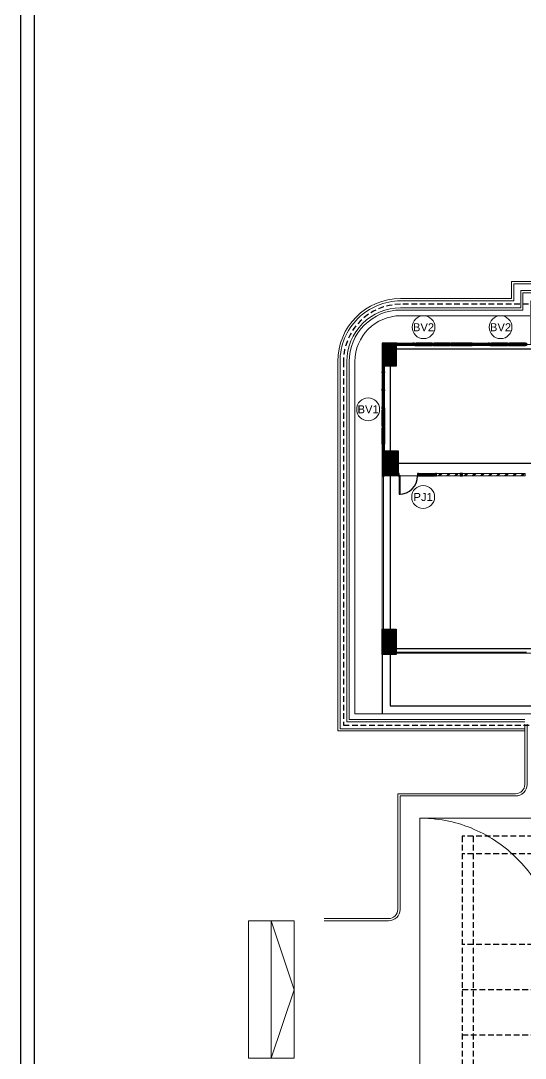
# Model space of a CAD drawing. Header units: millimetres. Extents: x -108 to 357, y -17 to 192.
# Drawn here: x -23.36 to -1.3, y 25 to 70.34 of the extents above; entities that cross this region are included whole.
import ezdxf
from ezdxf.enums import TextEntityAlignment as Align

# ---------------------------------------------------------------- set-up
doc = ezdxf.new("R2010")
doc.units = ezdxf.units.MM
doc.linetypes.add('$0$HIDDEN', pattern=[0.375, 0.25, -0.125])
doc.linetypes.add('HelipadXX$0$Core-03$0$HIDDEN', pattern=[0.375, 0.25, -0.125])
for name, color, linetype, lineweight in [('ars', 11, 'Continuous', 0), ('KACA', 151, 'Continuous', 5), ('KOL', 1, 'Continuous', 30), ('KOLOM', 4, 'Continuous', 9), ('KOP', 7, 'Continuous', 20), ('KOP GARIS', 1, 'Continuous', 30), ('lan', 7, 'Continuous', 15), ('NOT', 7, 'Continuous', 20), ('SANITAIR', 15, 'Continuous', 9), ('tem', 5, 'Continuous', 20)]:
    doc.layers.add(name, color=color, linetype=linetype, lineweight=lineweight)
doc.layers.add('as', color=1, linetype='Continuous', plot=False)
doc.layers.add('Kusen', color=30, linetype='Continuous')
doc.layers.add('LANTAI', color=57, linetype='Continuous')
doc.layers.add('POLYLINE TPAK', color=4, linetype='Continuous', lineweight=20, plot=False)
doc.styles.add('BOLD', font='arial.ttf')
doc.styles.add('S', font='simplex', dxfattribs={"width": 0.75})
doc.styles.get("Standard").update_dxf_attribs({"font": 'arial.ttf'})
pattern_1 = [(45, (0, -5), (-0.03535534, 0.03535534), []), (135, (0, -5), (-0.03535534, -0.03535534), [])]

# ---------------------------------------------------------------- blocks, each defined once
blk = doc.blocks.new('NAV')
blk.add_circle((0, -0.4), 0.4)
at = {"style": 'S', "width": 0.75, "flags": 4}
blk.add_attdef('AV', text='', height=0.3, dxfattribs=at).set_placement((0, -0.4), align=Align.MIDDLE)
blk = doc.blocks.new('P.80')
at = {"layer": 'Kusen'}
for points in [[(-69.809, -74.837), (-69.769, -74.837), (-69.769, -74.037), (-69.809, -74.037)], [(-70.609, -74.937), (-70.569, -74.937), (-70.569, -74.837), (-70.609, -74.837)], [(-69.769, -74.937), (-69.729, -74.937), (-69.729, -74.837), (-69.769, -74.837)]]:
    blk.add_lwpolyline(points, close=True, dxfattribs=at)
blk.add_arc((-69.769, -74.837), 0.8, 90, 180, dxfattribs=at)
blk = doc.blocks.new('K 10.10')
at = {"layer": 'ars'}
h = blk.add_hatch(dxfattribs=at)
h.set_pattern_fill('_USER', color=256, scale=0.05, angle=45, double=1, pattern_type=0)
h.set_pattern_definition([(45, (0, 0), (-0.035355339, 0.035355339), []), (135, (0, 0), (-0.035355339, -0.035355339), [])])
h.paths.add_polyline_path([(1560.538, 1380.407), (1560.638, 1380.407), (1560.638, 1380.507), (1560.538, 1380.507)])
at = {"layer": 'KOL'}
blk.add_lwpolyline([(1560.538, 1380.407), (1560.638, 1380.407), (1560.638, 1380.507), (1560.538, 1380.507)], close=True, dxfattribs=at)
blk = doc.blocks.new('k1')
at = {"layer": 'ars'}
h = blk.add_hatch(dxfattribs=at)
h.set_pattern_fill('_USER', color=256, scale=0.05, angle=45, double=1, pattern_type=0)
h.set_pattern_definition(pattern_1)
h.paths.add_polyline_path([(-0.3, -0.55), (0.3, -0.55), (0.3, 0.55), (-0.3, 0.55)])
at = {"layer": 'KOL'}
blk.add_lwpolyline([(-0.3, -0.55), (0.3, -0.55), (0.3, 0.55), (-0.3, 0.55)], close=True, dxfattribs=at)
blk = doc.blocks.new('k3')
at = {"layer": 'ars'}
h = blk.add_hatch(dxfattribs=at)
h.set_pattern_fill('_USER', color=256, scale=0.05, angle=45, double=1, pattern_type=0)
h.set_pattern_definition([(45, (0, -5.05), (-0.03535534, 0.03535534), []), (135, (0, -5.05), (-0.03535534, -0.03535534), [])])
h.paths.add_polyline_path([(-0.25, -0.45), (0.25, -0.45), (0.25, 0.45), (-0.25, 0.45)])
at = {"layer": 'KOL'}
blk.add_lwpolyline([(-0.25, -0.45), (0.25, -0.45), (0.25, 0.45), (-0.25, 0.45)], close=True, dxfattribs=at)
blk = doc.blocks.new('k2')
at = {"layer": 'ars'}
h = blk.add_hatch(dxfattribs=at)
h.set_pattern_fill('_USER', color=256, scale=0.05, angle=45, double=1, pattern_type=0)
h.set_pattern_definition(pattern_1)
h.paths.add_polyline_path([(-0.25, -0.5), (0.25, -0.5), (0.25, 0.5), (-0.25, 0.5)])
at = {"layer": 'KOL'}
blk.add_lwpolyline([(-0.25, -0.5), (0.25, -0.5), (0.25, 0.5), (-0.25, 0.5)], close=True, dxfattribs=at)
blk = doc.blocks.new('BV 241')
at = {"layer": 'Kusen'}
for p, q in [((-0.415, 0), (-1.165, 0)), ((-1.115, 0.1), (-0.465, 0.1)), ((-0.465, 0.06), (-1.115, 0.06)), ((-0.375, 0), (0.375, 0)), ((0.325, 0.1), (-0.325, 0.1)), ((-0.325, 0.06), (0.325, 0.06)), ((1.115, 0.1), (0.465, 0.1)), ((0.465, 0.06), (1.115, 0.06)), ((0.415, 0), (1.165, 0))]:
    blk.add_line(p, q, dxfattribs=at)
for points in [[(-1.205, 0), (-1.165, 0), (-1.165, 0.1), (-1.205, 0.1)], [(-0.375, 0), (-0.415, 0), (-0.415, 0.1), (-0.375, 0.1)], [(0.415, 0), (0.375, 0), (0.375, 0.1), (0.415, 0.1)], [(1.205, 0), (1.165, 0), (1.165, 0.1), (1.205, 0.1)]]:
    blk.add_lwpolyline(points, close=True, dxfattribs=at)
for points in [[(-1.115, 0.0775), (-1.115, 0.06), (-1.165, 0.06), (-1.165, 0.1), (-1.115, 0.1), (-1.115, 0.0825), (-1.125, 0.0825), (-1.125, 0.0775), (-1.115, 0.0775)], [(-0.465, 0.0775), (-0.465, 0.06), (-0.415, 0.06), (-0.415, 0.1), (-0.465, 0.1), (-0.465, 0.0825), (-0.455, 0.0825), (-0.455, 0.0775), (-0.465, 0.0775)], [(-0.325, 0.0775), (-0.325, 0.06), (-0.375, 0.06), (-0.375, 0.1), (-0.325, 0.1), (-0.325, 0.0825), (-0.335, 0.0825), (-0.335, 0.0775), (-0.325, 0.0775)], [(0.325, 0.0775), (0.325, 0.06), (0.375, 0.06), (0.375, 0.1), (0.325, 0.1), (0.325, 0.0825), (0.335, 0.0825), (0.335, 0.0775), (0.325, 0.0775)], [(0.465, 0.0775), (0.465, 0.06), (0.415, 0.06), (0.415, 0.1), (0.465, 0.1), (0.465, 0.0825), (0.455, 0.0825), (0.455, 0.0775), (0.465, 0.0775)], [(1.115, 0.0775), (1.115, 0.06), (1.165, 0.06), (1.165, 0.1), (1.115, 0.1), (1.115, 0.0825), (1.125, 0.0825), (1.125, 0.0775), (1.115, 0.0775)]]:
    blk.add_lwpolyline(points, dxfattribs=at)
at = {"layer": 'Kusen', "color": 141}
for points in [[(-1.125, 0.0775), (-0.455, 0.0775), (-0.455, 0.0825), (-1.125, 0.0825)], [(0.335, 0.0775), (-0.335, 0.0775), (-0.335, 0.0825), (0.335, 0.0825)], [(1.125, 0.0775), (0.455, 0.0775), (0.455, 0.0825), (1.125, 0.0825)]]:
    blk.add_lwpolyline(points, close=True, dxfattribs=at)
blk = doc.blocks.new('BV 320')
at = {"layer": 'KACA'}
for points in [[(0.0275, 3.12), (0.0275, 2.45), (0.0325, 2.45), (0.0325, 3.12)], [(0.0275, 2.33), (0.0275, 1.66), (0.0325, 1.66), (0.0325, 2.33)], [(0.0275, 0.87), (0.0275, 1.54), (0.0325, 1.54), (0.0325, 0.87)], [(0.0275, 0.08), (0.0275, 0.75), (0.0325, 0.75), (0.0325, 0.08)]]:
    blk.add_lwpolyline(points, close=True, dxfattribs=at)
at = {"layer": 'Kusen'}
for p, q in [((-0.05, 2.41), (-0.05, 3.16)), ((0.01, 2.46), (0.01, 3.11)), ((0.05, 3.11), (0.05, 2.46)), ((-0.05, 1.62), (-0.05, 2.37)), ((0.01, 1.67), (0.01, 2.32)), ((0.05, 2.32), (0.05, 1.67)), ((-0.05, 1.58), (-0.05, 0.83)), ((0.01, 1.53), (0.01, 0.88)), ((0.05, 0.88), (0.05, 1.53)), ((-0.05, 0.79), (-0.05, 0.04)), ((0.01, 0.74), (0.01, 0.09)), ((0.05, 0.09), (0.05, 0.74))]:
    blk.add_line(p, q, dxfattribs=at)
for points in [[(-0.05, 3.2), (-0.05, 3.16), (0.05, 3.16), (0.05, 3.2)], [(-0.05, 2.41), (-0.05, 2.37), (0.05, 2.37), (0.05, 2.41)], [(-0.05, 1.58), (-0.05, 1.62), (0.05, 1.62), (0.05, 1.58)], [(-0.05, 0.79), (-0.05, 0.83), (0.05, 0.83), (0.05, 0.79)], [(-0.05, 0), (-0.05, 0.04), (0.05, 0.04), (0.05, 0)]]:
    blk.add_lwpolyline(points, close=True, dxfattribs=at)
for points in [[(0.0275, 3.11), (0.01, 3.11), (0.01, 3.16), (0.05, 3.16), (0.05, 3.11), (0.0325, 3.11), (0.0325, 3.12), (0.0275, 3.12), (0.0275, 3.11)], [(0.0275, 2.46), (0.01, 2.46), (0.01, 2.41), (0.05, 2.41), (0.05, 2.46), (0.0325, 2.46), (0.0325, 2.45), (0.0275, 2.45), (0.0275, 2.46)], [(0.0275, 2.32), (0.01, 2.32), (0.01, 2.37), (0.05, 2.37), (0.05, 2.32), (0.0325, 2.32), (0.0325, 2.33), (0.0275, 2.33), (0.0275, 2.32)], [(0.0275, 1.67), (0.01, 1.67), (0.01, 1.62), (0.05, 1.62), (0.05, 1.67), (0.0325, 1.67), (0.0325, 1.66), (0.0275, 1.66), (0.0275, 1.67)], [(0.0275, 1.53), (0.01, 1.53), (0.01, 1.58), (0.05, 1.58), (0.05, 1.53), (0.0325, 1.53), (0.0325, 1.54), (0.0275, 1.54), (0.0275, 1.53)], [(0.0275, 0.88), (0.01, 0.88), (0.01, 0.83), (0.05, 0.83), (0.05, 0.88), (0.0325, 0.88), (0.0325, 0.87), (0.0275, 0.87), (0.0275, 0.88)], [(0.0275, 0.74), (0.01, 0.74), (0.01, 0.79), (0.05, 0.79), (0.05, 0.74), (0.0325, 0.74), (0.0325, 0.75), (0.0275, 0.75), (0.0275, 0.74)], [(0.0275, 0.09), (0.01, 0.09), (0.01, 0.04), (0.05, 0.04), (0.05, 0.09), (0.0325, 0.09), (0.0325, 0.08), (0.0275, 0.08), (0.0275, 0.09)]]:
    blk.add_lwpolyline(points, dxfattribs=at)
blk = doc.blocks.new('TENIS')
at = {"linetype": 'HelipadXX$0$Core-03$0$HIDDEN'}
for points in [[(-4.533, 13.391), (-10.64, 13.391), (-10.64, 0), (-4.533, 0), (-4.533, 13.391)], [(-10.171, 13.391), (-10.171, 0)], [(-7.584, 8.667), (-7.584, 13.391)], [(-5.007, 0), (-5.007, 13.391)], [(3.051, 0), (-3.045, 0), (-3.045, 13.391), (3.051, 13.391)], [(-3.045, 13.391), (3.051, 13.391), (3.051, 0), (-3.045, 0), (-3.045, 13.391)], [(-2.588, 0), (-2.588, 13.391)], [(0, 8.667), (0, 13.391)], [(2.593, 13.391), (2.593, 0)], [(10.645, 0), (4.554, 0), (4.554, 13.391), (10.645, 13.391)], [(4.554, 13.391), (10.645, 13.391), (10.645, 0), (4.554, 0), (4.554, 13.391)], [(5.012, 0), (5.012, 13.391)], [(7.6, 8.667), (7.6, 13.391)], [(10.187, 13.391), (10.187, 0)], [(-4.533, 12.628), (-10.64, 12.628)], [(-3.045, 12.628), (3.051, 12.628)], [(4.554, 12.628), (10.645, 12.628)], [(-4.533, 8.667), (-10.64, 8.667)], [(-3.045, 8.667), (3.051, 8.667)], [(4.554, 8.667), (10.645, 8.667)], [(-10.64, 6.695), (-4.533, 6.695)], [(-6.576, 6.695), (-6.063, 6.695)], [(3.051, 6.695), (-3.045, 6.695)], [(10.645, 6.695), (4.554, 6.695)], [(-10.64, 4.718), (-4.533, 4.718)], [(-7.584, 0), (-7.584, 4.718)], [(3.051, 4.718), (-3.045, 4.718)], [(0, 0), (0, 4.718)], [(10.645, 4.718), (4.554, 4.718)], [(7.6, 0), (7.6, 4.718)], [(-10.64, 0.757), (-4.533, 0.757)], [(3.051, 0.757), (-3.045, 0.757)], [(10.645, 0.757), (4.554, 0.757)]]:
    blk.add_lwpolyline(points, dxfattribs=at)
blk = doc.blocks.new('LAP.UTAMA')
for points in [[(-12.487, 14.982), (12.503, 14.982), (12.503, 0), (-12.487, 0), (-12.487, 14.982)], [(-6.494, 9.071), (-6.494, 9.147), (-6.5, 9.299), (-6.51, 9.452), (-6.527, 9.599), (-6.543, 9.752), (-6.565, 9.899), (-6.587, 10.046), (-6.614, 10.193), (-6.647, 10.335), (-6.679, 10.482), (-6.718, 10.623), (-6.761, 10.765), (-6.805, 10.901), (-6.854, 11.037), (-6.908, 11.174), (-6.963, 11.31), (-7.017, 11.44), (-7.077, 11.577), (-7.143, 11.702), (-7.208, 11.833), (-7.279, 11.958), (-7.35, 12.083), (-7.426, 12.203), (-7.507, 12.323), (-7.589, 12.443), (-7.671, 12.557), (-7.758, 12.672), (-7.845, 12.781), (-7.938, 12.89), (-8.031, 12.999), (-8.129, 13.102), (-8.227, 13.205), (-8.33, 13.304), (-8.434, 13.402), (-8.537, 13.5), (-8.646, 13.592), (-8.76, 13.68), (-8.869, 13.772), (-8.984, 13.854), (-9.104, 13.936), (-9.224, 14.017), (-9.344, 14.093), (-9.469, 14.17), (-9.588, 14.241), (-9.719, 14.306), (-9.845, 14.371), (-9.975, 14.431), (-10.106, 14.491), (-10.242, 14.551), (-10.379, 14.6), (-10.515, 14.649), (-10.651, 14.698), (-10.793, 14.742), (-10.934, 14.78), (-11.076, 14.818), (-11.217, 14.851), (-11.365, 14.878), (-11.512, 14.905), (-11.659, 14.927), (-11.806, 14.943), (-11.958, 14.96), (-12.106, 14.971), (-12.258, 14.982), (-12.41, 14.982), (-12.487, 14.982)], [(0.008, 14.982), (0.008, 0)], [(12.503, 14.982), (12.427, 14.982), (12.274, 14.982), (12.121, 14.971), (11.969, 14.96), (11.822, 14.943), (11.669, 14.927), (11.522, 14.905), (11.38, 14.878), (11.233, 14.851), (11.092, 14.818), (10.945, 14.78), (10.803, 14.742), (10.667, 14.698), (10.525, 14.649), (10.389, 14.6), (10.258, 14.546), (10.122, 14.491), (9.991, 14.431), (9.861, 14.371), (9.73, 14.306), (9.605, 14.241), (9.479, 14.165), (9.359, 14.093), (9.234, 14.017), (9.12, 13.936), (9, 13.854), (8.885, 13.772), (8.771, 13.68), (8.662, 13.592), (8.553, 13.5), (8.449, 13.402), (8.341, 13.304), (8.242, 13.205), (8.145, 13.102), (8.046, 12.999), (7.954, 12.89), (7.861, 12.781), (7.768, 12.672), (7.687, 12.557), (7.6, 12.443), (7.518, 12.323), (7.442, 12.203), (7.365, 12.078), (7.295, 11.958), (7.224, 11.833), (7.158, 11.702), (7.093, 11.571), (7.033, 11.44), (6.973, 11.31), (6.919, 11.174), (6.87, 11.037), (6.82, 10.901), (6.777, 10.765), (6.733, 10.623), (6.695, 10.482), (6.663, 10.335), (6.63, 10.193), (6.603, 10.046), (6.576, 9.899), (6.554, 9.752), (6.537, 9.599), (6.526, 9.452), (6.515, 9.299), (6.51, 9.147), (6.51, 9.071)], [(0.011, 10.498), (-0.071, 10.498), (-0.223, 10.487), (-0.376, 10.471), (-0.523, 10.449), (-0.67, 10.422), (-0.812, 10.384), (-0.953, 10.34), (-1.09, 10.291), (-1.226, 10.231), (-1.357, 10.171), (-1.487, 10.101), (-1.607, 10.024), (-1.727, 9.942), (-1.841, 9.855), (-1.956, 9.768), (-2.059, 9.67), (-2.163, 9.567), (-2.261, 9.458), (-2.353, 9.349), (-2.441, 9.234), (-2.517, 9.114), (-2.593, 8.989), (-2.664, 8.864), (-2.729, 8.733), (-2.784, 8.597), (-2.833, 8.461), (-2.877, 8.319), (-2.915, 8.172), (-2.947, 8.03), (-2.969, 7.878), (-2.985, 7.725), (-2.991, 7.573), (-2.991, 7.496), (-2.991, 7.42), (-2.985, 7.268), (-2.969, 7.115), (-2.947, 6.963), (-2.915, 6.821), (-2.877, 6.674), (-2.833, 6.532), (-2.784, 6.396), (-2.729, 6.26), (-2.664, 6.129), (-2.593, 6.004), (-2.517, 5.878), (-2.441, 5.759), (-2.353, 5.644), (-2.261, 5.535), (-2.163, 5.426), (-2.059, 5.323), (-1.956, 5.225), (-1.841, 5.138), (-1.727, 5.05), (-1.607, 4.969), (-1.487, 4.892), (-1.357, 4.822), (-1.226, 4.762), (-1.09, 4.702), (-0.953, 4.653), (-0.812, 4.609), (-0.67, 4.571), (-0.523, 4.544), (-0.376, 4.522), (-0.223, 4.506), (-0.071, 4.494), (0.011, 4.494), (0.087, 4.494), (0.24, 4.506), (0.392, 4.522), (0.539, 4.544), (0.686, 4.571), (0.828, 4.609), (0.97, 4.653), (1.111, 4.702), (1.242, 4.762), (1.373, 4.822), (1.504, 4.892), (1.629, 4.969), (1.743, 5.05), (1.863, 5.138), (1.972, 5.225), (2.081, 5.323), (2.179, 5.426), (2.277, 5.535), (2.37, 5.644), (2.457, 5.759), (2.538, 5.878), (2.61, 6.004), (2.68, 6.129), (2.746, 6.26), (2.8, 6.396), (2.855, 6.532), (2.898, 6.674), (2.931, 6.821), (2.963, 6.963), (2.985, 7.115), (3.002, 7.268), (3.007, 7.42), (3.007, 7.496), (3.007, 7.573), (3.002, 7.725), (2.985, 7.878), (2.963, 8.03), (2.931, 8.172), (2.898, 8.319), (2.855, 8.461), (2.8, 8.597), (2.746, 8.733), (2.68, 8.864), (2.61, 8.989), (2.538, 9.114), (2.457, 9.234), (2.37, 9.349), (2.277, 9.458), (2.179, 9.567), (2.081, 9.67), (1.972, 9.768), (1.863, 9.855), (1.743, 9.942), (1.629, 10.024), (1.504, 10.101), (1.373, 10.171), (1.242, 10.231), (1.111, 10.291), (0.97, 10.34), (0.828, 10.384), (0.686, 10.422), (0.539, 10.449), (0.392, 10.471), (0.24, 10.487), (0.087, 10.498), (0.011, 10.498)], [(-6.494, 9.071), (-6.494, 9.06), (-6.494, 5.851)], [(6.51, 9.071), (6.51, 6.074)], [(-12.487, 0), (-12.416, 0), (-12.263, 0.005), (-12.116, 0.011), (-11.964, 0.022), (-11.817, 0.038), (-11.67, 0.054), (-11.523, 0.076), (-11.376, 0.103), (-11.234, 0.131), (-11.087, 0.163), (-10.945, 0.201), (-10.804, 0.24), (-10.662, 0.283), (-10.52, 0.332), (-10.384, 0.381), (-10.242, 0.436), (-10.106, 0.49), (-9.975, 0.55), (-9.839, 0.616), (-9.708, 0.681), (-9.578, 0.752), (-9.452, 0.828), (-9.327, 0.904), (-9.202, 0.981), (-9.076, 1.068), (-8.957, 1.149), (-8.837, 1.242), (-8.722, 1.335), (-8.608, 1.427), (-8.494, 1.525), (-8.385, 1.629), (-8.276, 1.732), (-8.221, 1.787), (-8.167, 1.836), (-8.069, 1.945), (-7.965, 2.059), (-7.872, 2.173), (-7.775, 2.288), (-7.687, 2.408), (-7.6, 2.528), (-7.513, 2.648), (-7.431, 2.773), (-7.355, 2.898), (-7.279, 3.023), (-7.208, 3.154), (-7.143, 3.285), (-7.077, 3.421), (-7.012, 3.552), (-6.957, 3.688), (-6.903, 3.824), (-6.848, 3.96), (-6.799, 4.102), (-6.756, 4.244), (-6.712, 4.385), (-6.674, 4.527), (-6.641, 4.669), (-6.609, 4.816), (-6.581, 4.963), (-6.56, 5.11), (-6.538, 5.257), (-6.522, 5.404), (-6.51, 5.551), (-6.5, 5.698), (-6.494, 5.851), (-6.494, 5.998), (-6.494, 6.074)], [(6.51, 6.074), (6.51, 5.998), (6.51, 5.851), (6.515, 5.698), (6.526, 5.551), (6.537, 5.404), (6.554, 5.257), (6.576, 5.11), (6.597, 4.963), (6.624, 4.816), (6.657, 4.669), (6.69, 4.527), (6.728, 4.385), (6.772, 4.244), (6.815, 4.102), (6.864, 3.96), (6.913, 3.824), (6.968, 3.688), (7.028, 3.552), (7.088, 3.421), (7.153, 3.285), (7.224, 3.154), (7.295, 3.023), (7.371, 2.898), (7.447, 2.773), (7.529, 2.648), (7.611, 2.528), (7.698, 2.408), (7.79, 2.288), (7.883, 2.173), (7.981, 2.059), (8.079, 1.945), (8.183, 1.836), (8.237, 1.787), (8.286, 1.732), (8.395, 1.629), (8.509, 1.525), (8.618, 1.427), (8.733, 1.335), (8.853, 1.242), (8.973, 1.149), (9.092, 1.068), (9.212, 0.981), (9.337, 0.904), (9.463, 0.828), (9.593, 0.752), (9.724, 0.681), (9.855, 0.616), (9.986, 0.55), (10.122, 0.49), (10.258, 0.436), (10.394, 0.381), (10.536, 0.332), (10.672, 0.283), (10.814, 0.24), (10.955, 0.201), (11.102, 0.163), (11.244, 0.131), (11.391, 0.103), (11.539, 0.076), (11.686, 0.054), (11.833, 0.038), (11.98, 0.022), (12.127, 0.011), (12.279, 0.005), (12.427, 0), (12.503, 0)]]:
    blk.add_lwpolyline(points)
blk = doc.blocks.new('A-DAS')
at = {"layer": 'ars'}
h = blk.add_hatch(dxfattribs=at)
h.set_pattern_fill('ANSI31', color=256, scale=0.25, angle=180, style=0)
h.set_pattern_definition([(225, (-38.15, 51.3), (0.02209709, -0.02209709), [])])
h.paths.add_polyline_path([(-38.05, 46.4), (-38.15, 46.4), (-38.15, 45.3), (-37.55, 45.3), (-37.55, 45.4), (-38.05, 45.4)])
h.paths.add_polyline_path([(-38.05, 54.45), (-38.15, 54.45), (-38.15, 53.1), (-38.05, 53.1)])
h.paths.add_polyline_path([(-38.15, 57.65), (-38.05, 57.65), (-38.05, 58.8), (-37.55, 58.8), (-37.55, 58.9), (-38.15, 58.9)])
h = blk.add_hatch(dxfattribs=at)
h.set_pattern_fill('ANSI31', color=256, scale=0.01, style=0)
h.set_pattern_definition([(45, (-50.06, 58.8), (-0.02245064, 0.02245064), [])])
h.paths.add_polyline_path([(-35.14, 58.8), (-34.26, 58.8), (-34.26, 58.9), (-35.14, 58.9)])
h = blk.add_hatch(dxfattribs=at)
h.set_pattern_fill('TEMBOK', color=256, scale=0.25)
h.set_pattern_definition([(45, (-44, 3.42), (-0.1767767, 0.1767767), []), (45, (-43.9375, 3.42), (-0.1767767, 0.1767767), [])])
h.paths.add_polyline_path([(-35.78, 53.1), (-34.75, 53.1), (-34.75, 53.2), (-35.78, 53.2)])
h = blk.add_hatch(dxfattribs=at)
h.set_pattern_fill('TEMBOK', color=256, scale=0.25)
h.set_pattern_definition([(45, (-41.1, 3.42), (-0.1767767, 0.1767767), []), (45, (-41.0375, 3.42), (-0.1767767, 0.1767767), [])])
h.paths.add_polyline_path([(-34.65, 53.1), (-31.9, 53.1), (-31.9, 53.2), (-34.65, 53.2)])
blk.add_lwpolyline([(-38.15, 45.55), (-38.15, 42.7)])
at = {"layer": 'as', "linetype": '$0$HIDDEN'}
for p, q in [((-4.38, 60.6), (-37.35, 60.6)), ((-39.85, 58.1), (-39.85, 42.2)), ((-39.85, 42.2), (-8.5, 42.2))]:
    blk.add_line(p, q, dxfattribs=at)
at = {"layer": 'as'}
for p, q in [((-37.8, 58.65), (36.6, 58.65)), ((-37.8, 58.65), (-37.8, 43.05)), ((-37.8, 53.65), (36.6, 53.65)), ((-37.8, 45.55), (36.6, 45.55)), ((-37.8, 43.05), (-7.15, 43.05))]:
    blk.add_line(p, q, dxfattribs=at)
at = {"layer": 'as', "linetype": '$0$HIDDEN'}
blk.add_arc((-37.35, 58.1), 2.5, 90, 180, dxfattribs=at)
at = {"layer": 'KOL'}
for points in [[(-37.55, 58.8), (-37.55, 58.9), (-38.15, 58.9), (-38.15, 57.65), (-38.05, 57.65), (-38.05, 58.8)], [(-35.14, 58.8), (-34.26, 58.8), (-34.26, 58.9), (-35.14, 58.9)], [(-38.05, 54.45), (-38.15, 54.45), (-38.15, 53.1), (-38.05, 53.1)], [(-37.55, 45.4), (-37.55, 45.3), (-38.15, 45.3), (-38.15, 46.4), (-38.05, 46.4), (-38.05, 45.4)]]:
    blk.add_lwpolyline(points, close=True, dxfattribs=at)
at = {"layer": 'Kusen'}
for p, q in [((-36.57, 53.2), (-35.82, 53.2)), ((-35.87, 53.14), (-36.52, 53.14)), ((-36.52, 53.1), (-35.87, 53.1))]:
    blk.add_line(p, q, dxfattribs=at)
for points in [[(-36.52, 53.122), (-36.52, 53.14), (-36.57, 53.14), (-36.57, 53.1), (-36.52, 53.1), (-36.52, 53.117), (-36.53, 53.117), (-36.53, 53.122), (-36.52, 53.122)], [(-35.87, 53.122), (-35.87, 53.14), (-35.82, 53.14), (-35.82, 53.1), (-35.87, 53.1), (-35.87, 53.117), (-35.86, 53.117), (-35.86, 53.122), (-35.87, 53.122)]]:
    blk.add_lwpolyline(points, dxfattribs=at)
at = {"layer": 'Kusen', "color": 141}
blk.add_lwpolyline([(-36.53, 53.122), (-35.86, 53.122), (-35.86, 53.117), (-36.53, 53.117)], close=True, dxfattribs=at)
at = {"layer": 'Kusen'}
blk.add_lwpolyline([(-35.82, 53.1), (-35.78, 53.1), (-35.78, 53.2), (-35.82, 53.2)], close=True, dxfattribs=at)
at = {"layer": 'lan'}
for p, q in [((-37.35, 60.1), (-31.7, 60.1)), ((-39.35, 42.7), (-39.35, 58.1)), ((-38.15, 46.4), (-38.15, 53.1)), ((-37.37, 53.1), (-36.61, 53.1)), ((-31.85, 45.4), (-37.55, 45.4)), ((-38.15, 45.3), (-38.15, 42.7)), ((-7.3, 42.7), (-39.35, 42.7))]:
    blk.add_line(p, q, dxfattribs=at)
for points in [[(-40.7, 33.65), (-37.876, 33.65, 0.414214), (-37.376, 34.15), (-37.376, 39.11), (-32.322, 39.11, 0.414214), (-31.822, 39.61), (-31.822, 42.25)], [(-40.7, 33.75), (-37.876, 33.75, 0.414214), (-37.476, 34.15), (-37.476, 39.21), (-32.322, 39.21, 0.414214), (-31.922, 39.61), (-31.922, 42.25)]]:
    blk.add_lwpolyline(points, format="xyb", dxfattribs=at)
for points in [[(-44.005, 33.65), (-44.005, 27.65)], [(-44.005, 27.65), (-42.005, 27.65), (-42.005, 33.65), (-44.005, 33.65)], [(-43.005, 33.65), (-42.005, 30.633), (-43.005, 27.65)], [(-43.005, 33.65), (-43.005, 27.65)]]:
    blk.add_lwpolyline(points, dxfattribs=at)
blk.add_arc((-37.35, 58.1), 2, 90, 180, dxfattribs=at)
blk.add_arc((-37.35, 58.1), 2, 90, 180, dxfattribs=at)
at = {"layer": 'POLYLINE TPAK', "color": 3}
blk.add_lwpolyline([(24.15, 58.85), (-25.35, 58.85), (-25.35, 60.75), (-31.65, 60.75), (-31.65, 58.85), (-38.1, 58.85), (-38.1, 45.35), (-7.15, 45.35), (-7.15, 43.3), (-7.15, 15.95), (-38.1, 15.95), (-38.1, 2.45), (-31.65, 2.45), (-31.65, 0.55), (-25.35, 0.55), (-25.35, 2.45), (24.15, 2.45)], dxfattribs=at)
at = {"layer": 'SANITAIR'}
for p, q in [((-40.1, 58.1), (-40.1, 41.95)), ((-40.1, 41.95), (-31.922, 41.95))]:
    blk.add_line(p, q, dxfattribs=at)
for points in [[(-4.38, 60.75), (-24.6, 60.75), (-24.6, 61.5), (-32.4, 61.5), (-32.4, 60.75), (-37.35, 60.75, 0.414214), (-40, 58.1), (-40, 42.05), (-31.922, 42.05)], [(-4.38, 60.45), (-24.9, 60.45), (-24.9, 61.2), (-32.1, 61.2), (-32.1, 60.45), (-37.35, 60.45, 0.414214), (-39.7, 58.1), (-39.7, 42.35), (-31.922, 42.35)], [(-4.38, 60.35), (-25, 60.35), (-25, 61.1), (-32, 61.1), (-32, 60.35), (-37.35, 60.35, 0.414214), (-39.6, 58.1), (-39.6, 42.45), (-31.922, 42.45)]]:
    blk.add_lwpolyline(points, format="xyb", dxfattribs=at)
blk.add_lwpolyline([(-4.38, 60.85), (-24.5, 60.85), (-24.5, 61.6), (-32.5, 61.6), (-32.5, 60.85), (-37.35, 60.85)], dxfattribs=at)
blk.add_arc((-37.35, 58.1), 2.75, 90, 180, dxfattribs=at)
at = {"layer": 'tem'}
for points in [[(-35.78, 53.1), (-35.78, 53.2), (-34.75, 53.2), (-34.75, 53.1)], [(-34.65, 53.1), (-34.65, 53.2), (-31.9, 53.2), (-31.9, 53.1)]]:
    blk.add_lwpolyline(points, close=True, dxfattribs=at)
at = {"rotation": 180}
blk.add_blockref('BV 320', (-38.1, 57.65), dxfattribs=at)
at = {"layer": 'KOL', "xscale": -1}
for name, p in [('k3', (-37.8, 58.35)), ('k2', (-37.8, 45.9))]:
    blk.add_blockref(name, p, dxfattribs=at)
at = {"layer": 'KOL', "xscale": -1, "rotation": 180}
blk.add_blockref('k1', (-37.75, 53.65), dxfattribs=at)
at = {"layer": 'KOLOM', "extrusion": (0, 0, -1), "xscale": -1, "zscale": -1, "rotation": 180}
blk.add_blockref('K 10.10', (-1525.888, 1433.607), dxfattribs=at)
at = {"layer": 'KOLOM'}
blk.add_blockref('LAP.UTAMA', (-24.021, 23.159), dxfattribs=at)
at = {"layer": 'Kusen'}
for p in [(-36.345, 58.8), (-33.055, 58.8)]:
    blk.add_blockref('BV 241', p, dxfattribs=at)
at = {"layer": 'Kusen', "rotation": 180}
blk.add_blockref('P.80', (-107.179, -21.737), dxfattribs=at)
at = {"layer": 'LANTAI'}
blk.add_blockref('TENIS', (-24.013, 23.955), dxfattribs=at)
blk = doc.blocks.new('KOP A3 DED')
blk.add_lwpolyline([(-21, 29.697), (21, 29.697), (21, 0), (-21, 0), (-21, 29.697)])
at = {"layer": 'KOP GARIS'}
blk.add_lwpolyline([(-20.8, 29.497), (20.8, 29.497), (20.8, 0.2), (-20.8, 0.2)], close=True, dxfattribs=at)
at = {"layer": 'KOP', "style": 'BOLD'}
for tag, p in [('JUDUL1', (15.945, 4.092)), ('JUDUL2', (15.945, 3.747)), ('JUDUL3', (15.945, 3.427)), ('NO', (17.215, 1.101)), ('REFF', (17.207, 0.727)), ('FILE', (17.189, 0.336))]:
    blk.add_attdef(tag, p, '', height=0.12, dxfattribs=at)
for tag, p in [('SCALE1', (18.171, 1.948)), ('DATE', (19.9, 1.757)), ('NAME', (16.363, 1.738)), ('SCALE2', (18.169, 1.733)), ('SCALE3', (18.17, 1.521))]:
    blk.add_attdef(tag, text='', height=0.12, dxfattribs=at).set_placement(p, align=Align.MIDDLE_CENTER)

msp = doc.modelspace()

# ---------------------------------------------------------------- block references
at = {"xscale": 3, "yscale": 3, "zscale": 3}
msp.add_blockref('KOP A3 DED', (39.63958, -16.96472), dxfattribs=at)
msp.add_blockref('A-DAS', (30.6, -2.65))
at = {"layer": 'NOT'}
ref = msp.add_blockref('NAV', (-5.74786, 57.45), dxfattribs=dict(at, xscale=-1.25, yscale=1.25, zscale=1.25))
ref.add_attrib('AV', 'BV2', dxfattribs={"layer": '0', "height": 0.35, "flags": 4}).set_placement((-5.74786, 56.95), align=Align.MIDDLE)
ref = msp.add_blockref('NAV', (-2.38021, 57.45), dxfattribs=dict(at, xscale=-1.25, yscale=1.25, zscale=1.25))
ref.add_attrib('AV', 'BV2', dxfattribs={"layer": '0', "height": 0.35, "flags": 4}).set_placement((-2.38021, 56.95), align=Align.MIDDLE)
ref = msp.add_blockref('NAV', (-8.17035, 53.85963), dxfattribs=dict(at, xscale=-1.25, yscale=1.25, zscale=1.25))
ref.add_attrib('AV', 'BV1', dxfattribs={"layer": '0', "height": 0.35, "flags": 4}).set_placement((-8.17035, 53.35963), align=Align.MIDDLE)
ref = msp.add_blockref('NAV', (-5.76549, 49.02593), dxfattribs=dict(at, xscale=-1.25, yscale=1.25, zscale=1.25, rotation=180))
ref.add_attrib('AV', 'PJ1', dxfattribs={"layer": '0', "height": 0.35, "flags": 4}).set_placement((-5.76549, 49.52593), align=Align.MIDDLE)

doc.saveas('drawing.dxf')
